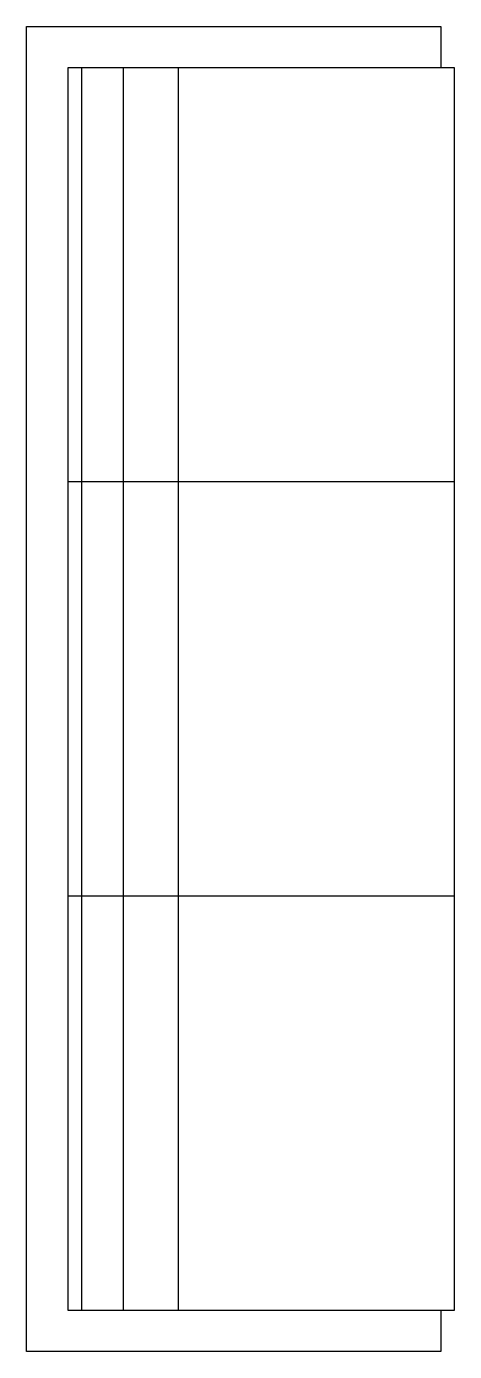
# Model space of a CAD drawing. Extents: x 0 to 0.79, y -1.22 to 1.22.
import ezdxf

# ---------------------------------------------------------------- set-up
doc = ezdxf.new("R2010")
doc.units = 0
doc.header["$LTSCALE"] = 2
doc.layers.get('0').update_dxf_attribs({"linetype": 'CONTINUOUS'})

msp = doc.modelspace()

# ---------------------------------------------------------------- linework, layer by layer
at = {"color": 0, "linetype": 'BYBLOCK'}
for p, q in [((0.1016, -1.143), (0.1016, 1.143)), ((0.1778, 1.143), (0.1778, -1.143)), ((0.2794, -1.143), (0.2794, 1.143)), ((0.7874, 1.143), (0.762, 1.143)), ((0.7874, -1.143), (0.7874, 1.143)), ((0.7874, 0.381), (0.0762, 0.381)), ((0.7874, -0.381), (0.0762, -0.381)), ((0.762, -1.143), (0.7874, -1.143))]:
    msp.add_line(p, q, dxfattribs=at)
msp.add_lwpolyline([(0.762, -1.2192), (0, -1.2192), (0, 1.2192), (0.762, 1.2192), (0.762, 1.143), (0.0762, 1.143), (0.0762, -1.143), (0.762, -1.143)], close=True, dxfattribs=at)

doc.saveas('drawing.dxf')
